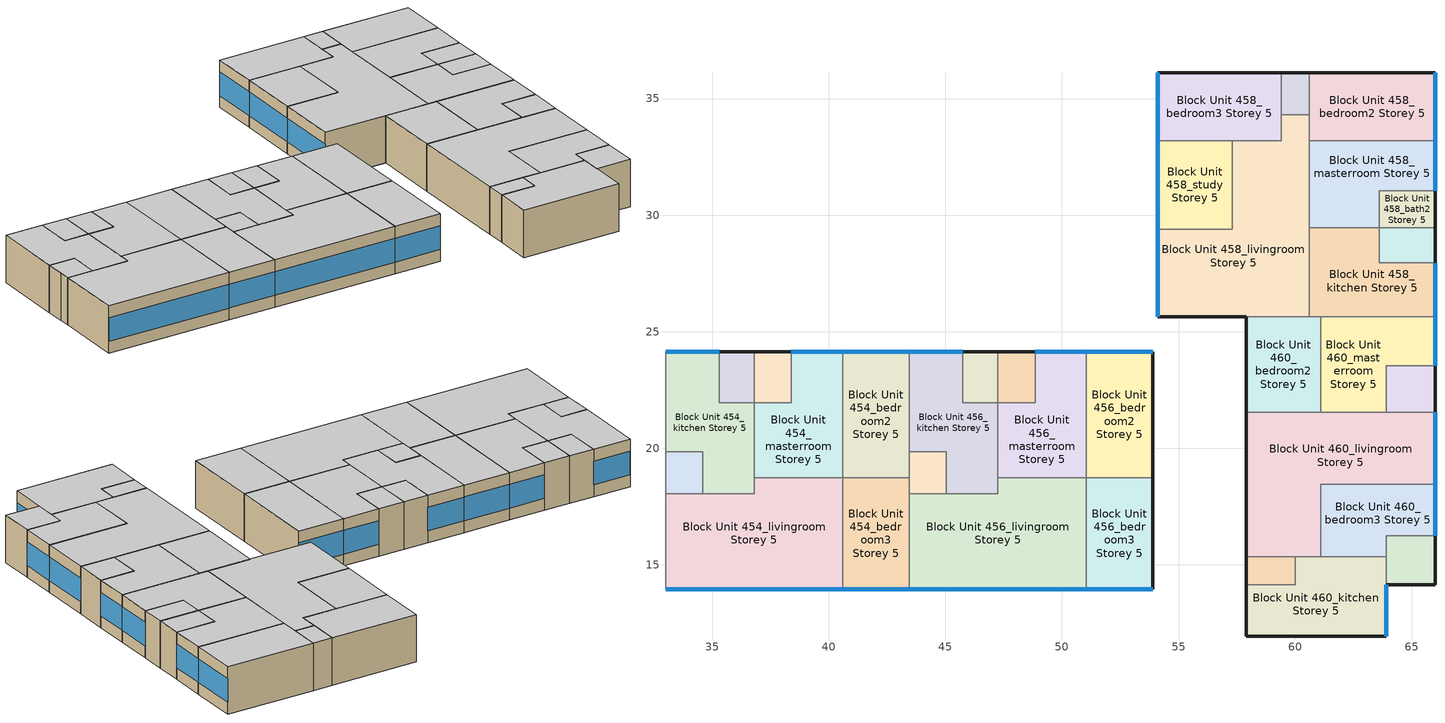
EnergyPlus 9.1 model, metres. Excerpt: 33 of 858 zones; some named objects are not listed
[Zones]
Block Unit 454_masterroom Storey 5
 floor adiabatic (Project Floor): 40.6,24.15 40.6,18.75 36.8,18.75 36.8,21.95 38.4,21.95 38.4,24.15 z17.6
 wall outside (Project Wall): 40.6,24.15 38.4,24.15 z17.6:20.4
 wall to Block Unit 454_bath2 Storey 5 (Project Wall): 38.4,24.15 38.4,21.95 36.8,21.95 z17.6:20.4
 wall to Block Unit 454_kitchen Storey 5 (Project Wall): 36.8,21.95 36.8,18.75 z17.6:20.4
 wall to Block Unit 454_livingroom Storey 5 (Project Wall): 36.8,18.75 40.6,18.75 z17.6:20.4
 wall to Block Unit 454_bedroom2 Storey 5 (Project Wall): 40.6,18.75 40.6,24.15 z17.6:20.4
 window (Project External Window): 40.6,24.15 38.4,24.15 z18.3:19.7
 ceiling adiabatic (Project Ceiling): 40.6,18.75 40.6,24.15 38.4,24.15 38.4,21.95 36.8,21.95 36.8,18.75 z20.4
Block Unit 454_bedroom2 Storey 5
 floor adiabatic (Project Floor): 43.45,24.15 43.45,18.75 40.6,18.75 40.6,24.15 z17.6
 wall outside (Project Wall): 43.45,24.15 40.6,24.15 z17.6:20.4
 wall to Block Unit 454_bedroom3 Storey 5 (Project Wall): 40.6,18.75 43.45,18.75 z17.6:20.4
 wall to Block Unit 456_kitchen Storey 5 (Project Wall): 43.45,19.85 43.45,24.15 z17.6:20.4
 wall to Block Unit 456_store Storey 5 (Project Wall): 43.45,18.75 43.45,19.85 z17.6:20.4
 window (Project External Window): 43.45,24.15 40.6,24.15 z18.3:19.7
 ceiling adiabatic (Project Ceiling): 43.45,18.75 43.45,24.15 40.6,24.15 40.6,18.75 z20.4
Block Unit 454_bedroom3 Storey 5
 floor adiabatic (Project Floor): 43.45,18.75 43.45,13.95 40.6,13.95 40.6,18.75 z17.6
 wall outside (Project Wall): 40.6,13.95 43.45,13.95 z17.6:20.4
 wall to Block Unit 454_livingroom Storey 5 (Project Wall): 40.6,18.75 40.6,13.95 z17.6:20.4
 wall to Block Unit 456_store Storey 5 (Project Wall): 43.45,18.05 43.45,18.75 z17.6:20.4
 wall to Block Unit 456_livingroom Storey 5 (Project Wall): 43.45,13.95 43.45,18.05 z17.6:20.4
 window (Project External Window): 40.6,13.95 43.45,13.95 z18.3:19.7
 ceiling adiabatic (Project Ceiling): 43.45,13.95 43.45,18.75 40.6,18.75 40.6,13.95 z20.4
Block Unit 454_bath1 Storey 5
 floor adiabatic (Project Floor): 36.8,24.15 36.8,21.95 35.3,21.95 35.3,24.15 z17.6
 wall outside (Project Wall): 36.8,24.15 35.3,24.15 z17.6:20.4
 wall to Block Unit 454_kitchen Storey 5 (Project Wall): 35.3,24.15 35.3,21.95 36.8,21.95 z17.6:20.4
 wall to Block Unit 454_bath2 Storey 5 (Project Wall): 36.8,21.95 36.8,24.15 z17.6:20.4
 ceiling adiabatic (Project Ceiling): 36.8,21.95 36.8,24.15 35.3,24.15 35.3,21.95 z20.4
Block Unit 454_bath2 Storey 5
 floor adiabatic (Project Floor): 38.4,24.15 38.4,21.95 36.8,21.95 36.8,24.15 z17.6
 wall outside (Project Wall): 38.4,24.15 36.8,24.15 z17.6:20.4
 ceiling adiabatic (Project Ceiling): 38.4,21.95 38.4,24.15 36.8,24.15 36.8,21.95 z20.4
Block Unit 454_kitchen Storey 5
 floor adiabatic (Project Floor): 35.3,24.15 35.3,21.95 36.8,21.95 36.8,18.05 34.6,18.05 34.6,19.85 33,19.85 33,24.15 z17.6
 wall outside (Project Wall): 35.3,24.15 33,24.15 z17.6:20.4
 wall to Block Unit 452_bedroom2 Storey 5 (Project Wall): 33,24.15 33,19.85 z17.6:20.4
 wall to Block Unit 454_livingroom Storey 5 (Project Wall): 34.6,18.05 36.8,18.05 36.8,18.75 z17.6:20.4
 wall to Block Unit 454_store Storey 5 (Project Wall): 33,19.85 34.6,19.85 34.6,18.05 z17.6:20.4
 window (Project External Window): 35.3,24.15 33,24.15 z18.3:19.7
 ceiling adiabatic (Project Ceiling): 36.8,18.05 36.8,21.95 35.3,21.95 35.3,24.15 33,24.15 33,19.85 34.6,19.85 34.6,18.05 z20.4
Block Unit 454_store Storey 5
 floor adiabatic (Project Floor): 34.6,19.85 34.6,18.05 33,18.05 33,19.85 z17.6
 wall to Block Unit 452_bedroom2 Storey 5 (Project Wall): 33,19.85 33,18.75 z17.6:20.4
 wall to Block Unit 452_bedroom3 Storey 5 (Project Wall): 33,18.75 33,18.05 z17.6:20.4
 wall to Block Unit 454_livingroom Storey 5 (Project Wall): 33,18.05 34.6,18.05 z17.6:20.4
 ceiling adiabatic (Project Ceiling): 34.6,18.05 34.6,19.85 33,19.85 33,18.05 z20.4
Block Unit 454_livingroom Storey 5
 floor adiabatic (Project Floor): 40.6,18.75 40.6,13.95 33,13.95 33,18.05 36.8,18.05 36.8,18.75 z17.6
 wall outside (Project Wall): 33,13.95 40.6,13.95 z17.6:20.4
 wall to Block Unit 452_bedroom3 Storey 5 (Project Wall): 33,18.05 33,13.95 z17.6:20.4
 window (Project External Window): 33,13.95 40.6,13.95 z18.3:19.7
 ceiling adiabatic (Project Ceiling): 40.6,13.95 40.6,18.75 36.8,18.75 36.8,18.05 33,18.05 33,13.95 z20.4
Block Unit 456_masterroom Storey 5
 floor adiabatic (Project Floor): 51.05,24.15 51.05,18.75 47.25,18.75 47.25,21.95 48.85,21.95 48.85,24.15 z17.6
 wall outside (Project Wall): 51.05,24.15 48.85,24.15 z17.6:20.4
 wall to Block Unit 456_bath2 Storey 5 (Project Wall): 48.85,24.15 48.85,21.95 47.25,21.95 z17.6:20.4
 wall to Block Unit 456_kitchen Storey 5 (Project Wall): 47.25,21.95 47.25,18.75 z17.6:20.4
 wall to Block Unit 456_livingroom Storey 5 (Project Wall): 47.25,18.75 51.05,18.75 z17.6:20.4
 wall to Block Unit 456_bedroom2 Storey 5 (Project Wall): 51.05,18.75 51.05,24.15 z17.6:20.4
 window (Project External Window): 51.05,24.15 48.85,24.15 z18.3:19.7
 ceiling adiabatic (Project Ceiling): 51.05,18.75 51.05,24.15 48.85,24.15 48.85,21.95 47.25,21.95 47.25,18.75 z20.4
Block Unit 456_bedroom2 Storey 5
 floor adiabatic (Project Floor): 53.9,24.15 53.9,18.75 51.05,18.75 51.05,24.15 z17.6
 wall outside (Project Wall): 53.9,18.75 53.9,24.15 51.05,24.15 z17.6:20.4
 wall to Block Unit 456_bedroom3 Storey 5 (Project Wall): 51.05,18.75 53.9,18.75 z17.6:20.4
 window (Project External Window): 53.9,24.15 51.05,24.15 z18.3:19.7
 ceiling adiabatic (Project Ceiling): 53.9,18.75 53.9,24.15 51.05,24.15 51.05,18.75 z20.4
Block Unit 456_bedroom3 Storey 5
 floor adiabatic (Project Floor): 53.9,18.75 53.9,13.95 51.05,13.95 51.05,18.75 z17.6
 wall outside (Project Wall): 51.05,13.95 53.9,13.95 53.9,18.75 z17.6:20.4
 wall to Block Unit 456_livingroom Storey 5 (Project Wall): 51.05,18.75 51.05,13.95 z17.6:20.4
 window (Project External Window): 51.05,13.95 53.9,13.95 z18.3:19.7
 ceiling adiabatic (Project Ceiling): 53.9,13.95 53.9,18.75 51.05,18.75 51.05,13.95 z20.4
Block Unit 456_bath1 Storey 5
 floor adiabatic (Project Floor): 47.25,24.15 47.25,21.95 45.75,21.95 45.75,24.15 z17.6
 wall outside (Project Wall): 47.25,24.15 45.75,24.15 z17.6:20.4
 wall to Block Unit 456_kitchen Storey 5 (Project Wall): 45.75,24.15 45.75,21.95 47.25,21.95 z17.6:20.4
 wall to Block Unit 456_bath2 Storey 5 (Project Wall): 47.25,21.95 47.25,24.15 z17.6:20.4
 ceiling adiabatic (Project Ceiling): 47.25,21.95 47.25,24.15 45.75,24.15 45.75,21.95 z20.4
Block Unit 456_bath2 Storey 5
 floor adiabatic (Project Floor): 48.85,24.15 48.85,21.95 47.25,21.95 47.25,24.15 z17.6
 wall outside (Project Wall): 48.85,24.15 47.25,24.15 z17.6:20.4
 ceiling adiabatic (Project Ceiling): 48.85,21.95 48.85,24.15 47.25,24.15 47.25,21.95 z20.4
Block Unit 456_kitchen Storey 5
 floor adiabatic (Project Floor): 45.75,24.15 45.75,21.95 47.25,21.95 47.25,18.05 45.05,18.05 45.05,19.85 43.45,19.85 43.45,24.15 z17.6
 wall outside (Project Wall): 45.75,24.15 43.45,24.15 z17.6:20.4
 wall to Block Unit 456_livingroom Storey 5 (Project Wall): 45.05,18.05 47.25,18.05 47.25,18.75 z17.6:20.4
 wall to Block Unit 456_store Storey 5 (Project Wall): 43.45,19.85 45.05,19.85 45.05,18.05 z17.6:20.4
 window (Project External Window): 45.75,24.15 43.45,24.15 z18.3:19.7
 ceiling adiabatic (Project Ceiling): 47.25,18.05 47.25,21.95 45.75,21.95 45.75,24.15 43.45,24.15 43.45,19.85 45.05,19.85 45.05,18.05 z20.4
Block Unit 456_store Storey 5
 floor adiabatic (Project Floor): 45.05,19.85 45.05,18.05 43.45,18.05 43.45,19.85 z17.6
 wall to Block Unit 456_livingroom Storey 5 (Project Wall): 43.45,18.05 45.05,18.05 z17.6:20.4
 ceiling adiabatic (Project Ceiling): 45.05,18.05 45.05,19.85 43.45,19.85 43.45,18.05 z20.4
Block Unit 456_livingroom Storey 5
 floor adiabatic (Project Floor): 51.05,18.75 51.05,13.95 43.45,13.95 43.45,18.05 47.25,18.05 47.25,18.75 z17.6
 wall outside (Project Wall): 43.45,13.95 51.05,13.95 z17.6:20.4
 window (Project External Window): 43.45,13.95 51.05,13.95 z18.3:19.7
 ceiling adiabatic (Project Ceiling): 51.05,13.95 51.05,18.75 47.25,18.75 47.25,18.05 43.45,18.05 43.45,13.95 z20.4
Block Unit 458_masterroom Storey 5
 floor adiabatic (Project Floor): 66,33.2 66,31.05 63.6,31.05 63.6,29.45 60.6,29.45 60.6,33.2 z17.6
 wall outside (Project Wall): 66,31.05 66,33.2 z17.6:20.4
 wall to Block Unit 458_bedroom2 Storey 5 (Project Wall): 66,33.2 60.6,33.2 z17.6:20.4
 wall to Block Unit 458_livingroom Storey 5 (Project Wall): 60.6,33.2 60.6,29.45 z17.6:20.4
 wall to Block Unit 458_kitchen Storey 5 (Project Wall): 60.6,29.45 63.6,29.45 z17.6:20.4
 wall to Block Unit 458_bath2 Storey 5 (Project Wall): 63.6,29.45 63.6,31.05 66,31.05 z17.6:20.4
 window (Project External Window): 66,31.05 66,33.2 z18.3:19.7
 ceiling adiabatic (Project Ceiling): 66,31.05 66,33.2 60.6,33.2 60.6,29.45 63.6,29.45 63.6,31.05 z20.4
Block Unit 458_bedroom2 Storey 5
 floor adiabatic (Project Floor): 66,36.1 66,33.2 60.6,33.2 60.6,36.1 z17.6
 wall outside (Project Wall): 66,33.2 66,36.1 60.6,36.1 z17.6:20.4
 wall to Block Unit 458_store Storey 5 (Project Wall): 60.6,36.1 60.6,34.3 z17.6:20.4
 wall to Block Unit 458_livingroom Storey 5 (Project Wall): 60.6,34.3 60.6,33.2 z17.6:20.4
 window (Project External Window): 66,33.2 66,36.1 z18.3:19.7
 ceiling adiabatic (Project Ceiling): 66,33.2 66,36.1 60.6,36.1 60.6,33.2 z20.4
Block Unit 458_bedroom3 Storey 5
 floor adiabatic (Project Floor): 59.4,36.1 59.4,33.2 54.1,33.2 54.1,36.1 z17.6
 wall outside (Project Wall): 59.4,36.1 54.1,36.1 54.1,33.2 z17.6:20.4
 wall to Block Unit 458_study Storey 5 (Project Wall): 54.1,33.2 57.3,33.2 z17.6:20.4
 wall to Block Unit 458_livingroom Storey 5 (Project Wall): 57.3,33.2 59.4,33.2 59.4,34.3 z17.6:20.4
 wall to Block Unit 458_store Storey 5 (Project Wall): 59.4,34.3 59.4,36.1 z17.6:20.4
 window (Project External Window): 54.1,36.1 54.1,33.2 z18.3:19.7
 ceiling adiabatic (Project Ceiling): 59.4,33.2 59.4,36.1 54.1,36.1 54.1,33.2 z20.4
Block Unit 458_study Storey 5
 floor adiabatic (Project Floor): 57.3,33.2 57.3,29.4 54.1,29.4 54.1,33.2 z17.6
 wall outside (Project Wall): 54.1,33.2 54.1,29.4 z17.6:20.4
 wall to Block Unit 458_livingroom Storey 5 (Project Wall): 54.1,29.4 57.3,29.4 57.3,33.2 z17.6:20.4
 window (Project External Window): 54.1,33.2 54.1,29.4 z18.3:19.7
 ceiling adiabatic (Project Ceiling): 57.3,29.4 57.3,33.2 54.1,33.2 54.1,29.4 z20.4
Block Unit 458_bath1 Storey 5
 floor adiabatic (Project Floor): 66,29.45 66,27.95 63.6,27.95 63.6,29.45 z17.6
 wall outside (Project Wall): 66,27.95 66,29.45 z17.6:20.4
 wall to Block Unit 458_bath2 Storey 5 (Project Wall): 66,29.45 63.6,29.45 z17.6:20.4
 wall to Block Unit 458_kitchen Storey 5 (Project Wall): 63.6,29.45 63.6,27.95 66,27.95 z17.6:20.4
 ceiling adiabatic (Project Ceiling): 66,27.95 66,29.45 63.6,29.45 63.6,27.95 z20.4
Block Unit 458_bath2 Storey 5
 floor adiabatic (Project Floor): 66,31.05 66,29.45 63.6,29.45 63.6,31.05 z17.6
 wall outside (Project Wall): 66,29.45 66,31.05 z17.6:20.4
 ceiling adiabatic (Project Ceiling): 66,29.45 66,31.05 63.6,31.05 63.6,29.45 z20.4
Block Unit 458_kitchen Storey 5
 floor adiabatic (Project Floor): 66,27.95 66,25.65 60.6,25.65 60.6,29.45 63.6,29.45 63.6,27.95 z17.6
 wall outside (Project Wall): 66,25.65 66,27.95 z17.6:20.4
 wall to Block Unit 458_livingroom Storey 5 (Project Wall): 60.6,29.45 60.6,25.65 z17.6:20.4
 wall to Block Unit 460_masterroom Storey 5 (Project Wall): 61.1,25.65 66,25.65 z17.6:20.4
 wall to Block Unit 460_bedroom2 Storey 5 (Project Wall): 60.6,25.65 61.1,25.65 z17.6:20.4
 window (Project External Window): 66,25.65 66,27.95 z18.3:19.7
 ceiling adiabatic (Project Ceiling): 66,25.65 66,27.95 63.6,27.95 63.6,29.45 60.6,29.45 60.6,25.65 z20.4
Block Unit 458_store Storey 5
 floor adiabatic (Project Floor): 60.6,36.1 60.6,34.3 59.4,34.3 59.4,36.1 z17.6
 wall outside (Project Wall): 60.6,36.1 59.4,36.1 z17.6:20.4
 wall to Block Unit 458_livingroom Storey 5 (Project Wall): 59.4,34.3 60.6,34.3 z17.6:20.4
 ceiling adiabatic (Project Ceiling): 60.6,34.3 60.6,36.1 59.4,36.1 59.4,34.3 z20.4
Block Unit 458_livingroom Storey 5
 floor adiabatic (Project Floor): 60.6,34.3 60.6,25.65 54.1,25.65 54.1,29.4 57.3,29.4 57.3,33.2 59.4,33.2 59.4,34.3 z17.6
 wall outside (Project Wall): 54.1,29.4 54.1,25.65 57.9,25.65 z17.6:20.4
 wall to Block Unit 460_bedroom2 Storey 5 (Project Wall): 57.9,25.65 60.6,25.65 z17.6:20.4
 window (Project External Window): 54.1,29.4 54.1,25.65 z18.3:19.7
 ceiling adiabatic (Project Ceiling): 60.6,25.65 60.6,34.3 59.4,34.3 59.4,33.2 57.3,33.2 57.3,29.4 54.1,29.4 54.1,25.65 z20.4
Block Unit 460_bath2 Storey 5
 floor adiabatic (Project Floor): 66,16.25 66,14.15 63.9,14.15 63.9,16.25 z17.6
 wall outside (Project Wall): 63.9,14.15 66,14.15 66,16.25 z17.6:20.4
 wall to Block Unit 460_bedroom3 Storey 5 (Project Wall): 66,16.25 63.9,16.25 63.9,15.35 z17.6:20.4
 wall to Block Unit 460_kitchen Storey 5 (Project Wall): 63.9,15.35 63.9,14.15 z17.6:20.4
 ceiling adiabatic (Project Ceiling): 66,14.15 66,16.25 63.9,16.25 63.9,14.15 z20.4
Block Unit 460_bedroom3 Storey 5
 floor adiabatic (Project Floor): 66,18.45 66,16.25 63.9,16.25 63.9,15.35 61.1,15.35 61.1,18.45 z17.6
 wall outside (Project Wall): 66,16.25 66,18.45 z17.6:20.4
 wall to Block Unit 460_livingroom Storey 5 (Project Wall): 66,18.45 61.1,18.45 61.1,15.35 z17.6:20.4
 wall to Block Unit 460_kitchen Storey 5 (Project Wall): 61.1,15.35 63.9,15.35 z17.6:20.4
 window (Project External Window): 66,16.25 66,18.45 z18.3:19.7
 ceiling adiabatic (Project Ceiling): 66,16.25 66,18.45 61.1,18.45 61.1,15.35 63.9,15.35 63.9,16.25 z20.4
Block Unit 460_livingroom Storey 5
 floor adiabatic (Project Floor): 66,21.55 66,18.45 61.1,18.45 61.1,15.35 57.9,15.35 57.9,21.55 z17.6
 wall outside (Project Wall): 57.9,21.55 57.9,15.35 / 66,18.45 66,21.55 z17.6:20.4
 wall to Block Unit 460_bath1 Storey 5 (Project Wall): 66,21.55 63.9,21.55 z17.6:20.4
 wall to Block Unit 460_masterroom Storey 5 (Project Wall): 63.9,21.55 61.1,21.55 z17.6:20.4
 wall to Block Unit 460_bedroom2 Storey 5 (Project Wall): 61.1,21.55 57.9,21.55 z17.6:20.4
 wall to Block Unit 460_kitchen Storey 5 (Project Wall): 60,15.35 61.1,15.35 z17.6:20.4
 wall to Block Unit 460_store Storey 5 (Project Wall): 57.9,15.35 60,15.35 z17.6:20.4
 window (Project External Window): 66,18.45 66,21.55 z18.3:19.7
 ceiling adiabatic (Project Ceiling): 66,18.45 66,21.55 57.9,21.55 57.9,15.35 61.1,15.35 61.1,18.45 z20.4
Block Unit 460_bath1 Storey 5
 floor adiabatic (Project Floor): 66,23.55 66,21.55 63.9,21.55 63.9,23.55 z17.6
 wall outside (Project Wall): 66,21.55 66,23.55 z17.6:20.4
 wall to Block Unit 460_masterroom Storey 5 (Project Wall): 66,23.55 63.9,23.55 63.9,21.55 z17.6:20.4
 ceiling adiabatic (Project Ceiling): 66,21.55 66,23.55 63.9,23.55 63.9,21.55 z20.4
Block Unit 460_masterroom Storey 5
 floor adiabatic (Project Floor): 66,25.65 66,23.55 63.9,23.55 63.9,21.55 61.1,21.55 61.1,25.65 z17.6
 wall outside (Project Wall): 66,23.55 66,25.65 z17.6:20.4
 wall to Block Unit 460_bedroom2 Storey 5 (Project Wall): 61.1,25.65 61.1,21.55 z17.6:20.4
 window (Project External Window): 66,23.55 66,25.65 z18.3:19.7
 ceiling adiabatic (Project Ceiling): 66,23.55 66,25.65 61.1,25.65 61.1,21.55 63.9,21.55 63.9,23.55 z20.4
Block Unit 460_bedroom2 Storey 5
 floor adiabatic (Project Floor): 61.1,25.65 61.1,21.55 57.9,21.55 57.9,25.65 z17.6
 wall outside (Project Wall): 57.9,25.65 57.9,21.55 z17.6:20.4
 ceiling adiabatic (Project Ceiling): 61.1,21.55 61.1,25.65 57.9,25.65 57.9,21.55 z20.4
Block Unit 460_kitchen Storey 5
 floor adiabatic (Project Floor): 63.9,15.35 63.9,11.95 57.9,11.95 57.9,14.15 60,14.15 60,15.35 z17.6
 wall outside (Project Wall): 57.9,14.15 57.9,11.95 63.9,11.95 63.9,14.15 z17.6:20.4
 wall to Block Unit 460_store Storey 5 (Project Wall): 60,15.35 60,14.15 57.9,14.15 z17.6:20.4
 window (Project External Window): 63.9,11.95 63.9,14.15 z18.3:19.7
 ceiling adiabatic (Project Ceiling): 63.9,11.95 63.9,15.35 60,15.35 60,14.15 57.9,14.15 57.9,11.95 z20.4
Block Unit 460_store Storey 5
 floor adiabatic (Project Floor): 60,15.35 60,14.15 57.9,14.15 57.9,15.35 z17.6
 wall outside (Project Wall): 57.9,15.35 57.9,14.15 z17.6:20.4
 ceiling adiabatic (Project Ceiling): 60,14.15 60,15.35 57.9,15.35 57.9,14.15 z20.4
[Building]
One Precinct: North Axis=0; Terrain=City; Loads Convergence Tolerance Value=0.04; Temperature Convergence Tolerance Value=0.4; Solar Distribution=FullInteriorAndExterior; Maximum Number of Warmup Days=25; Minimum Number of Warmup Days=6
[Site:Location]
SGP_Singapore.486980_IWEC: Latitude=1.37; Longitude=103.98; Time Zone=8; Elevation=16
[MATERIAL] Roughness=MediumRough
Name | Thickness | Conductivity | Density | Specific Heat | Thermal Absorptance | Solar Absorptance | Visible Absorptance
ConcreteWall | 0.15 | 0.8 | 2400 | 880 | 0.85 | 0.79 | 0.79
Greenwall | 0.079 | 2.5 | 1293 | 853 | 0.98 | 0.75 | 0.75
[WindowMaterial:SimpleGlazingSystem]
SingleGlazingEuroGrey: UFactor=5.93; Solar Heat Gain Coefficient=0.62; Visible Transmittance=0.495
[Construction]
Project Wall: Greenwall
Project Floor; Project Ceiling: ConcreteWall
Project External Window: SingleGlazingEuroGrey
[ZONE] Type=1; Multiplier=1; Ceiling Height=autocalculate; Volume=autocalculate; Floor Area=autocalculate; Part of Total Floor Area=Yes
Block Unit 454_masterroom Storey 5; Block Unit 454_bedroom2 Storey 5; Block Unit 454_bedroom3 Storey 5; Block Unit 454_bath1 Storey 5; Block Unit 454_bath2 Storey 5; Block Unit 454_kitchen Storey 5; Block Unit 454_store Storey 5; Block Unit 454_livingroom Storey 5; Block Unit 456_masterroom Storey 5; Block Unit 456_bedroom2 Storey 5; Block Unit 456_bedroom3 Storey 5; Block Unit 456_bath1 Storey 5; Block Unit 456_bath2 Storey 5; Block Unit 456_kitchen Storey 5; Block Unit 456_store Storey 5; Block Unit 456_livingroom Storey 5; Block Unit 458_masterroom Storey 5; Block Unit 458_bedroom2 Storey 5; Block Unit 458_bedroom3 Storey 5; Block Unit 458_study Storey 5; Block Unit 458_bath1 Storey 5; Block Unit 458_bath2 Storey 5; Block Unit 458_kitchen Storey 5; Block Unit 458_store Storey 5; Block Unit 458_livingroom Storey 5; Block Unit 460_bath2 Storey 5; Block Unit 460_bedroom3 Storey 5; Block Unit 460_livingroom Storey 5; Block Unit 460_bath1 Storey 5; Block Unit 460_masterroom Storey 5; Block Unit 460_bedroom2 Storey 5; Block Unit 460_kitchen Storey 5; Block Unit 460_store Storey 5
[ZONEINFILTRATION:DESIGNFLOWRATE] Design Flow Rate Calculation Method=AirChanges/Hour; Constant Term Coefficient=1; Temperature Term Coefficient=0; Velocity Term Coefficient=0; Velocity Squared Term Coefficient=0
Name | Zone or ZoneList | Schedule | Air Changes per Hour
Block Unit 454_masterroom Storey 5 Infiltration | Block Unit 454_masterroom Storey 5 | Always On | 0.2
Block Unit 454_bedroom2 Storey 5 Infiltration | Block Unit 454_bedroom2 Storey 5 | Always On | 0.2
Block Unit 454_bedroom3 Storey 5 Infiltration | Block Unit 454_bedroom3 Storey 5 | Always On | 0.2
Block Unit 454_bath1 Storey 5 Infiltration | Block Unit 454_bath1 Storey 5 | Always On | 1
Block Unit 454_bath2 Storey 5 Infiltration | Block Unit 454_bath2 Storey 5 | Always On | 1
Block Unit 454_kitchen Storey 5 Infiltration | Block Unit 454_kitchen Storey 5 | Always On | 1
Block Unit 454_store Storey 5 Infiltration | Block Unit 454_store Storey 5 | Always On | 1
Block Unit 454_livingroom Storey 5 Infiltration | Block Unit 454_livingroom Storey 5 | Living_Infiltration_AirCon | 1
Block Unit 456_masterroom Storey 5 Infiltration | Block Unit 456_masterroom Storey 5 | Always On | 0.2
Block Unit 456_bedroom2 Storey 5 Infiltration | Block Unit 456_bedroom2 Storey 5 | Always On | 0.2
Block Unit 456_bedroom3 Storey 5 Infiltration | Block Unit 456_bedroom3 Storey 5 | Always On | 0.2
Block Unit 456_bath1 Storey 5 Infiltration | Block Unit 456_bath1 Storey 5 | Always On | 1
Block Unit 456_bath2 Storey 5 Infiltration | Block Unit 456_bath2 Storey 5 | Always On | 1
Block Unit 456_kitchen Storey 5 Infiltration | Block Unit 456_kitchen Storey 5 | Always On | 1
Block Unit 456_store Storey 5 Infiltration | Block Unit 456_store Storey 5 | Always On | 1
Block Unit 456_livingroom Storey 5 Infiltration | Block Unit 456_livingroom Storey 5 | Living_Infiltration_AirCon | 1
Block Unit 458_masterroom Storey 5 Infiltration | Block Unit 458_masterroom Storey 5 | Always On | 0.2
Block Unit 458_bedroom2 Storey 5 Infiltration | Block Unit 458_bedroom2 Storey 5 | Always On | 0.2
Block Unit 458_bedroom3 Storey 5 Infiltration | Block Unit 458_bedroom3 Storey 5 | Always On | 0.2
Block Unit 458_study Storey 5 Infiltration | Block Unit 458_study Storey 5 | Always On | 1
Block Unit 458_bath1 Storey 5 Infiltration | Block Unit 458_bath1 Storey 5 | Always On | 1
Block Unit 458_bath2 Storey 5 Infiltration | Block Unit 458_bath2 Storey 5 | Always On | 1
Block Unit 458_kitchen Storey 5 Infiltration | Block Unit 458_kitchen Storey 5 | Always On | 1
Block Unit 458_store Storey 5 Infiltration | Block Unit 458_store Storey 5 | Always On | 1
Block Unit 458_livingroom Storey 5 Infiltration | Block Unit 458_livingroom Storey 5 | Living_Infiltration_AirCon | 1
Block Unit 460_bath2 Storey 5 Infiltration | Block Unit 460_bath2 Storey 5 | Always On | 1
Block Unit 460_bedroom3 Storey 5 Infiltration | Block Unit 460_bedroom3 Storey 5 | Always On | 0.2
Block Unit 460_livingroom Storey 5 Infiltration | Block Unit 460_livingroom Storey 5 | Living_Infiltration_AirCon | 1
Block Unit 460_bath1 Storey 5 Infiltration | Block Unit 460_bath1 Storey 5 | Always On | 1
Block Unit 460_masterroom Storey 5 Infiltration | Block Unit 460_masterroom Storey 5 | Always On | 0.2
Block Unit 460_bedroom2 Storey 5 Infiltration | Block Unit 460_bedroom2 Storey 5 | Always On | 0.2
Block Unit 460_kitchen Storey 5 Infiltration | Block Unit 460_kitchen Storey 5 | Always On | 1
Block Unit 460_store Storey 5 Infiltration | Block Unit 460_store Storey 5 | Always On | 1
[HVACTEMPLATE:ZONE:IDEALLOADSAIRSYSTEM] Template Thermostat=Zone Stat; System Availability Schedule=AirCon_normal; Maximum Heating Supply Air Temperature=50; Minimum Cooling Supply Air Temperature=13; Maximum Heating Supply Air Humidity Ratio=0.0156; Minimum Cooling Supply Air Humidity Ratio=0.0077; Heating Limit=NoLimit; Cooling Limit=NoLimit; Heating Availability Schedule=Always Off; Cooling Availability Schedule=AirCon_normal; Dehumidification Control Type=Humidistat; Cooling Sensible Heat Ratio=0.7; Dehumidification Setpoint=60; Humidification Control Type=None; Outdoor Air Method=None; Outdoor Air Flow Rate per Person=0.00944; Outdoor Air Flow Rate per Zone Floor Area=0; Outdoor Air Flow Rate per Zone=0; Demand Controlled Ventilation Type=None; Outdoor Air Economizer Type=NoEconomizer; Heat Recovery Type=None; Sensible Heat Recovery Effectiveness=0.7; Latent Heat Recovery Effectiveness=0.65
Block Unit 454_masterroom Storey 5; Block Unit 454_bedroom2 Storey 5; Block Unit 454_bedroom3 Storey 5; Block Unit 454_livingroom Storey 5; Block Unit 456_masterroom Storey 5; Block Unit 456_bedroom2 Storey 5; Block Unit 456_bedroom3 Storey 5; Block Unit 456_livingroom Storey 5; Block Unit 458_masterroom Storey 5; Block Unit 458_bedroom2 Storey 5; Block Unit 458_bedroom3 Storey 5; Block Unit 458_livingroom Storey 5; Block Unit 460_bedroom3 Storey 5; Block Unit 460_livingroom Storey 5; Block Unit 460_masterroom Storey 5; Block Unit 460_bedroom2 Storey 5
[Schedule:Compact]
Always On: Through: 12/31, For: AllDays, Until: 24:00, 1
Always Off: Through: 12/31, For: AllDays, Until: 24:00, 0
AirCon_normal: Through: 31 Dec, For: AllDays, Until: 07:00, 1, Until: 22:00, 0, Until: 24:00, 1
[SCHEDULE:COMPACT]
Living_Infiltration_AirCon: Through: 12/31, For: AllDays, Until: 07:00, 0.2, Until: 22:00, 1, Until: 24:00, 0.2
